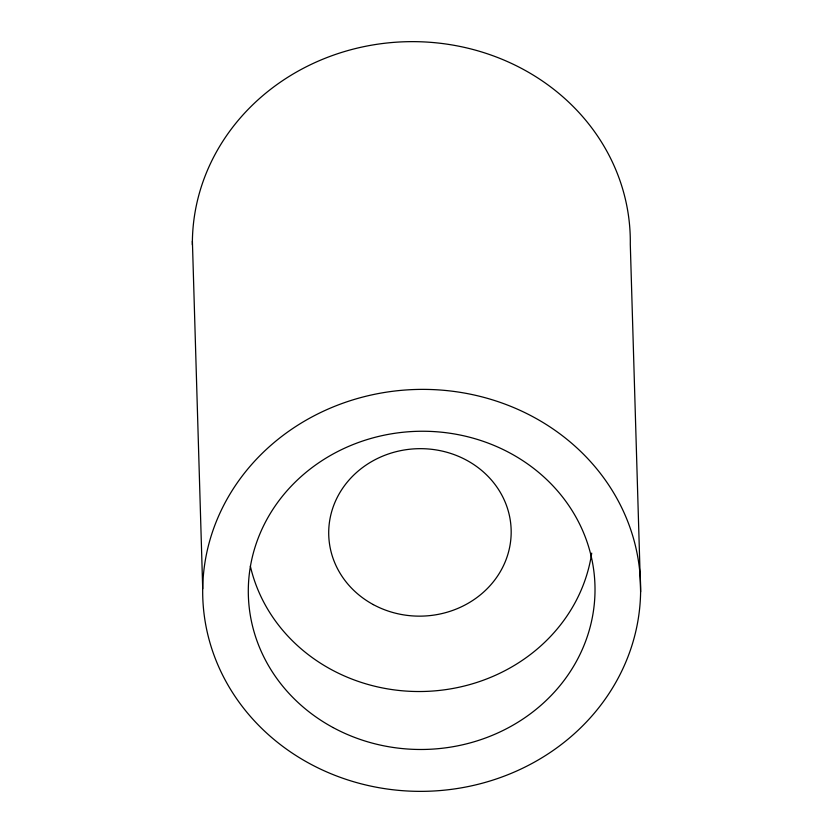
<?xml version="1.0" encoding="UTF-8"?>
<svg xmlns="http://www.w3.org/2000/svg" width="833" height="833" viewBox="0 0 833 833"><rect width="100%" height="100%" fill="white"/><g stroke="black" fill="none" stroke-linecap="round" stroke-linejoin="round"><path stroke-width="1.25" d="M640.608 591.93A218.985 200.972 -1.7 0 0 314.635 415.521A218.985 200.972 -1.7 0 0 309.73 763.642A218.985 200.972 -1.7 0 0 640.608 591.93L630.289 244.204A218.985 200.972 -1.7 0 0 412.085 41.64A218.985 200.972 -1.7 0 0 192.371 244.881M192.392 241.07L202.711 588.796M591.701 553.112A173.368 159.103 -1.7 0 1 426.236 691.39A173.368 159.103 -1.7 0 1 250.337 566.096M373.309 604.602A91.245 83.737 -1.7 0 0 511.17 533.068A91.245 83.737 -1.7 0 0 375.35 459.556A91.245 83.737 -1.7 0 0 373.309 604.602M333.054 727.542A173.368 159.103 -1.7 0 0 595.001 591.607A173.368 159.103 -1.7 0 0 336.928 451.944A173.368 159.103 -1.7 0 0 333.054 727.542"/></g></svg>
